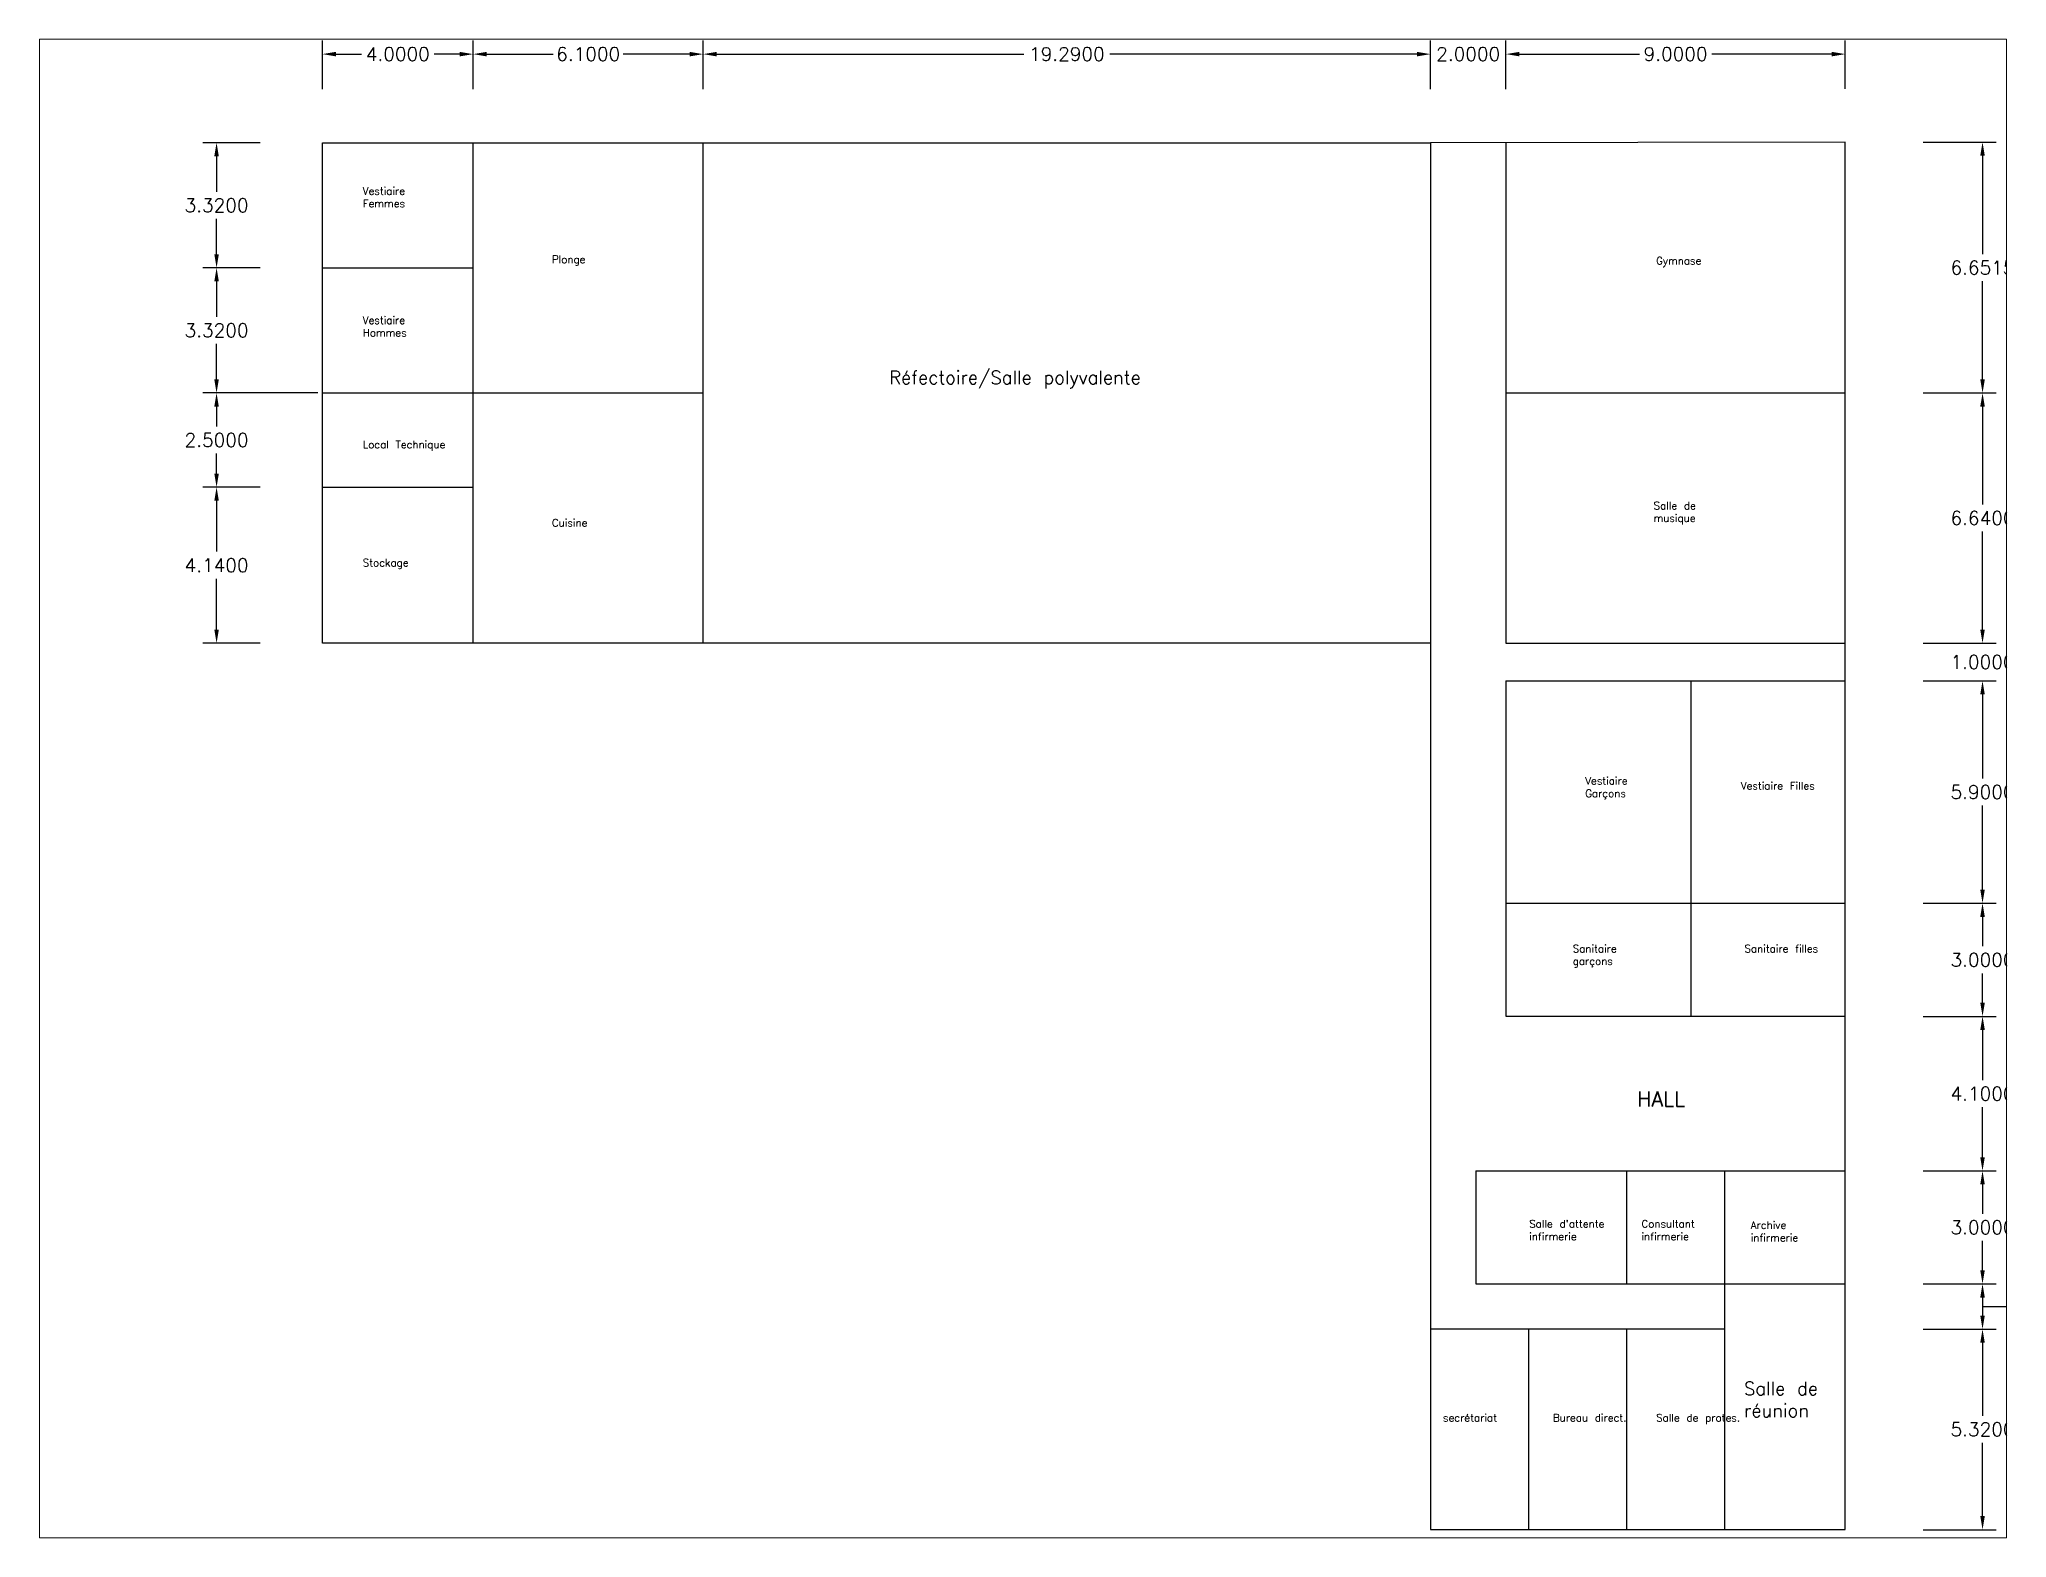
# Paper-space layout 'Présentation1' of a CAD drawing. Header units: inches. Extents: x 1.05 to 9.45, y 0.8 to 7.2.
# The model-space entities are those that its viewports show. They can reach past a viewport. Long polylines and large blocks are cut down to what shows.
import ezdxf

# ---------------------------------------------------------------- set-up
doc = ezdxf.new("R2010")
doc.units = ezdxf.units.IN
doc.header["$MEASUREMENT"] = 0
doc.styles.get("Standard").update_dxf_attribs({"font": 'txt.shx'})
doc.dimstyles.get("Standard").update_dxf_attribs({"dimscale": 2, "dimtxt": 0.18, "dimasz": 0.18, "dimexe": 0.18, "dimexo": 0.0625, "dimgap": 0.09, "dimtad": 0, "dimtih": 1, "dimtoh": 1, "dimdec": 4, "dimzin": 0, "dimdsep": 46, "dimtxsty": 'Standard', "dimcen": 0.09, "dimadec": 0, "dimazin": 0, "dimtfac": 1, "dimtdec": 4, "dimtofl": 0, "dimtmove": 0, "dimatfit": 3, "dimfxl": 1, "dimtolj": 1, "dimtzin": 0, "dimarcsym": 0})

# ---------------------------------------------------------------- blocks, each defined once
blk = doc.blocks.new('*D2')
at = {"color": 0, "lineweight": -2, "transparency": 16777216}
for p, q in [((101.737, 7.528), (101.737, 8.817)), ((102.097, 8.457), (102.777, 8.457)), ((105.377, 8.457), (104.697, 8.457)), ((105.737, 7.528), (105.737, 8.817))]:
    blk.add_line(p, q, dxfattribs=at)
at = {"color": 0, "transparency": 16777216}
for points in [[(102.097, 8.517), (102.097, 8.397), (101.737, 8.457)], [(105.377, 8.517), (105.377, 8.397), (105.737, 8.457)]]:
    blk.add_solid(points, dxfattribs=at)
at = {"layer": 'Defpoints', "color": 0, "transparency": 16777216}
for p in [(105.737, 8.457), (101.737, 7.403), (105.737, 7.403)]:
    blk.add_point(p, dxfattribs=at)
at = {"color": 0, "transparency": 16777216, "insert": (103.737, 8.457), "char_height": 0.36, "attachment_point": 5}
blk.add_mtext('\\A1;4.0000', dxfattribs=at)
blk = doc.blocks.new('*D3')
at = {"color": 0, "lineweight": -2, "transparency": 16777216}
for p, q in [((105.737, 7.528), (105.737, 8.817)), ((106.097, 8.457), (107.857, 8.457)), ((111.477, 8.457), (109.717, 8.457)), ((111.837, 7.528), (111.837, 8.817))]:
    blk.add_line(p, q, dxfattribs=at)
at = {"color": 0, "transparency": 16777216}
for points in [[(106.097, 8.517), (106.097, 8.397), (105.737, 8.457)], [(111.477, 8.517), (111.477, 8.397), (111.837, 8.457)]]:
    blk.add_solid(points, dxfattribs=at)
at = {"layer": 'Defpoints', "color": 0, "transparency": 16777216}
for p in [(111.837, 8.457), (105.737, 7.403), (111.837, 7.403)]:
    blk.add_point(p, dxfattribs=at)
at = {"color": 0, "transparency": 16777216, "insert": (108.787, 8.457), "char_height": 0.36, "attachment_point": 5}
blk.add_mtext('\\A1;6.1000', dxfattribs=at)
blk = doc.blocks.new('*D4')
at = {"color": 0, "lineweight": -2, "transparency": 16777216}
for p, q in [((111.837, 7.528), (111.837, 8.817)), ((112.197, 8.457), (120.342, 8.457)), ((130.767, 8.457), (122.622, 8.457)), ((131.127, 7.528), (131.127, 8.817))]:
    blk.add_line(p, q, dxfattribs=at)
at = {"color": 0, "transparency": 16777216}
for points in [[(112.197, 8.517), (112.197, 8.397), (111.837, 8.457)], [(130.767, 8.517), (130.767, 8.397), (131.127, 8.457)]]:
    blk.add_solid(points, dxfattribs=at)
at = {"layer": 'Defpoints', "color": 0, "transparency": 16777216}
for p in [(131.127, 8.457), (111.837, 7.403), (131.127, 7.403)]:
    blk.add_point(p, dxfattribs=at)
at = {"color": 0, "transparency": 16777216, "insert": (121.482, 8.457), "char_height": 0.36, "attachment_point": 5}
blk.add_mtext('\\A1;19.2900', dxfattribs=at)
blk = doc.blocks.new('*D5')
at = {"color": 0, "lineweight": -2, "transparency": 16777216}
for p, q in [((130.767, 8.457), (130.407, 8.457)), ((131.127, 7.528), (131.127, 8.817)), ((133.127, 7.528), (133.127, 8.817)), ((133.487, 8.457), (133.847, 8.457))]:
    blk.add_line(p, q, dxfattribs=at)
at = {"color": 0, "transparency": 16777216}
for points in [[(130.767, 8.517), (130.767, 8.397), (131.127, 8.457)], [(133.487, 8.517), (133.487, 8.397), (133.127, 8.457)]]:
    blk.add_solid(points, dxfattribs=at)
at = {"layer": 'Defpoints', "color": 0, "transparency": 16777216}
for p in [(133.127, 8.457), (131.127, 7.403), (133.127, 7.403)]:
    blk.add_point(p, dxfattribs=at)
at = {"color": 0, "transparency": 16777216, "insert": (132.127, 8.457), "char_height": 0.36, "attachment_point": 5}
blk.add_mtext('\\A1;2.0000', dxfattribs=at)
blk = doc.blocks.new('*D6')
at = {"color": 0, "lineweight": -2, "transparency": 16777216}
for p, q in [((133.127, 7.528), (133.127, 8.817)), ((133.487, 8.457), (136.667, 8.457)), ((141.767, 8.457), (138.587, 8.457)), ((142.127, 7.534), (142.127, 8.817))]:
    blk.add_line(p, q, dxfattribs=at)
at = {"color": 0, "transparency": 16777216}
for points in [[(133.487, 8.517), (133.487, 8.397), (133.127, 8.457)], [(141.767, 8.517), (141.767, 8.397), (142.127, 8.457)]]:
    blk.add_solid(points, dxfattribs=at)
at = {"layer": 'Defpoints', "color": 0, "transparency": 16777216}
for p in [(142.127, 8.457), (133.127, 7.403), (142.127, 7.409)]:
    blk.add_point(p, dxfattribs=at)
at = {"color": 0, "transparency": 16777216, "insert": (137.627, 8.457), "char_height": 0.36, "attachment_point": 5}
blk.add_mtext('\\A1;9.0000', dxfattribs=at)
blk = doc.blocks.new('*D7')
at = {"color": 0, "lineweight": -2, "transparency": 16777216}
for p, q in [((100.087, 6.107), (98.57, 6.107)), ((98.93, 5.747), (98.93, 4.807)), ((98.93, 3.147), (98.93, 4.087)), ((100.087, 2.787), (98.57, 2.787))]:
    blk.add_line(p, q, dxfattribs=at)
at = {"color": 0, "transparency": 16777216}
for points in [[(98.87, 5.747), (98.99, 5.747), (98.93, 6.107)], [(98.87, 3.147), (98.99, 3.147), (98.93, 2.787)]]:
    blk.add_solid(points, dxfattribs=at)
at = {"layer": 'Defpoints', "color": 0, "transparency": 16777216}
for p in [(100.212, 6.107), (98.93, 2.787), (100.212, 2.787)]:
    blk.add_point(p, dxfattribs=at)
at = {"color": 0, "transparency": 16777216, "insert": (98.93, 4.447), "char_height": 0.36, "attachment_point": 5}
blk.add_mtext('\\A1;3.3200', dxfattribs=at)
blk = doc.blocks.new('*D8')
at = {"color": 0, "lineweight": -2, "transparency": 16777216}
for p, q in [((100.087, 2.787), (98.57, 2.787)), ((98.93, 2.427), (98.93, 1.487)), ((98.93, -0.173), (98.93, 0.767)), ((101.612, -0.533), (98.57, -0.533))]:
    blk.add_line(p, q, dxfattribs=at)
at = {"color": 0, "transparency": 16777216}
for points in [[(98.87, 2.427), (98.99, 2.427), (98.93, 2.787)], [(98.87, -0.173), (98.99, -0.173), (98.93, -0.533)]]:
    blk.add_solid(points, dxfattribs=at)
at = {"layer": 'Defpoints', "color": 0, "transparency": 16777216}
for p in [(100.212, 2.787), (98.93, -0.533), (101.737, -0.533)]:
    blk.add_point(p, dxfattribs=at)
at = {"color": 0, "transparency": 16777216, "insert": (98.93, 1.127), "char_height": 0.36, "attachment_point": 5}
blk.add_mtext('\\A1;3.3200', dxfattribs=at)
blk = doc.blocks.new('*D9')
at = {"color": 0, "lineweight": -2, "transparency": 16777216}
for p, q in [((100.087, -0.533), (98.57, -0.533)), ((98.93, -0.893), (98.93, -1.423)), ((98.93, -2.673), (98.93, -2.143)), ((100.025, -3.033), (98.57, -3.033))]:
    blk.add_line(p, q, dxfattribs=at)
at = {"color": 0, "transparency": 16777216}
for points in [[(98.87, -0.893), (98.99, -0.893), (98.93, -0.533)], [(98.87, -2.673), (98.99, -2.673), (98.93, -3.033)]]:
    blk.add_solid(points, dxfattribs=at)
at = {"layer": 'Defpoints', "color": 0, "transparency": 16777216}
for p in [(100.212, -0.533), (98.93, -3.033), (100.15, -3.033)]:
    blk.add_point(p, dxfattribs=at)
at = {"color": 0, "transparency": 16777216, "insert": (98.93, -1.783), "char_height": 0.36, "attachment_point": 5}
blk.add_mtext('\\A1;2.5000', dxfattribs=at)
blk = doc.blocks.new('*D10')
at = {"color": 0, "lineweight": -2, "transparency": 16777216}
for p, q in [((100.087, -3.033), (98.57, -3.033)), ((98.93, -3.393), (98.93, -4.743)), ((98.93, -6.813), (98.93, -5.463)), ((100.087, -7.173), (98.57, -7.173))]:
    blk.add_line(p, q, dxfattribs=at)
at = {"color": 0, "transparency": 16777216}
for points in [[(98.87, -3.393), (98.99, -3.393), (98.93, -3.033)], [(98.87, -6.813), (98.99, -6.813), (98.93, -7.173)]]:
    blk.add_solid(points, dxfattribs=at)
at = {"layer": 'Defpoints', "color": 0, "transparency": 16777216}
for p in [(100.212, -3.033), (98.93, -7.173), (100.212, -7.173)]:
    blk.add_point(p, dxfattribs=at)
at = {"color": 0, "transparency": 16777216, "insert": (98.93, -5.103), "char_height": 0.36, "attachment_point": 5}
blk.add_mtext('\\A1;4.1400', dxfattribs=at)
blk = doc.blocks.new('*D11')
at = {"color": 0, "lineweight": -2, "transparency": 16777216}
for p, q in [((144.194, 6.119), (146.128, 6.119)), ((145.768, 5.759), (145.768, 3.153)), ((145.768, -0.173), (145.768, 2.433)), ((144.194, -0.533), (146.128, -0.533))]:
    blk.add_line(p, q, dxfattribs=at)
at = {"color": 0, "transparency": 16777216}
for points in [[(145.708, 5.759), (145.828, 5.759), (145.768, 6.119)], [(145.708, -0.173), (145.828, -0.173), (145.768, -0.533)]]:
    blk.add_solid(points, dxfattribs=at)
at = {"layer": 'Defpoints', "color": 0, "transparency": 16777216}
for p in [(144.069, 6.119), (144.069, -0.533), (145.768, -0.533)]:
    blk.add_point(p, dxfattribs=at)
at = {"color": 0, "transparency": 16777216, "insert": (145.768, 2.793), "char_height": 0.36, "attachment_point": 5}
blk.add_mtext('\\A1;6.6515', dxfattribs=at)
blk = doc.blocks.new('*D12')
at = {"color": 0, "lineweight": -2, "transparency": 16777216}
for p, q in [((144.194, -0.533), (146.128, -0.533)), ((145.768, -0.893), (145.768, -3.493)), ((145.768, -6.813), (145.768, -4.213)), ((144.194, -7.173), (146.128, -7.173))]:
    blk.add_line(p, q, dxfattribs=at)
at = {"color": 0, "transparency": 16777216}
for points in [[(145.708, -0.893), (145.828, -0.893), (145.768, -0.533)], [(145.708, -6.813), (145.828, -6.813), (145.768, -7.173)]]:
    blk.add_solid(points, dxfattribs=at)
at = {"layer": 'Defpoints', "color": 0, "transparency": 16777216}
for p in [(144.069, -0.533), (144.069, -7.173), (145.768, -7.173)]:
    blk.add_point(p, dxfattribs=at)
at = {"color": 0, "transparency": 16777216, "insert": (145.768, -3.853), "char_height": 0.36, "attachment_point": 5}
blk.add_mtext('\\A1;6.6400', dxfattribs=at)
blk = doc.blocks.new('*D13')
at = {"color": 0, "lineweight": -2, "transparency": 16777216}
for p, q in [((145.768, -6.813), (145.768, -6.453)), ((144.194, -7.173), (146.128, -7.173)), ((144.194, -8.173), (146.128, -8.173)), ((145.768, -8.533), (145.768, -8.893))]:
    blk.add_line(p, q, dxfattribs=at)
at = {"color": 0, "transparency": 16777216}
for points in [[(145.708, -6.813), (145.828, -6.813), (145.768, -7.173)], [(145.708, -8.533), (145.828, -8.533), (145.768, -8.173)]]:
    blk.add_solid(points, dxfattribs=at)
at = {"layer": 'Defpoints', "color": 0, "transparency": 16777216}
for p in [(144.069, -7.173), (144.069, -8.173), (145.768, -8.173)]:
    blk.add_point(p, dxfattribs=at)
at = {"color": 0, "transparency": 16777216, "insert": (145.768, -7.673), "char_height": 0.36, "attachment_point": 5}
blk.add_mtext('\\A1;1.0000', dxfattribs=at)
blk = doc.blocks.new('*D14')
at = {"color": 0, "lineweight": -2, "transparency": 16777216}
for p, q in [((144.194, -8.173), (146.128, -8.173)), ((145.768, -8.533), (145.768, -10.763)), ((145.768, -13.713), (145.768, -11.483)), ((144.194, -14.073), (146.128, -14.073))]:
    blk.add_line(p, q, dxfattribs=at)
at = {"color": 0, "transparency": 16777216}
for points in [[(145.708, -8.533), (145.828, -8.533), (145.768, -8.173)], [(145.708, -13.713), (145.828, -13.713), (145.768, -14.073)]]:
    blk.add_solid(points, dxfattribs=at)
at = {"layer": 'Defpoints', "color": 0, "transparency": 16777216}
for p in [(144.069, -8.173), (144.069, -14.073), (145.768, -14.073)]:
    blk.add_point(p, dxfattribs=at)
at = {"color": 0, "transparency": 16777216, "insert": (145.768, -11.123), "char_height": 0.36, "attachment_point": 5}
blk.add_mtext('\\A1;5.9000', dxfattribs=at)
blk = doc.blocks.new('*D15')
at = {"color": 0, "lineweight": -2, "transparency": 16777216}
for p, q in [((144.194, -14.073), (146.128, -14.073)), ((145.768, -14.433), (145.768, -15.213)), ((145.768, -16.713), (145.768, -15.933)), ((144.194, -17.073), (146.128, -17.073))]:
    blk.add_line(p, q, dxfattribs=at)
at = {"color": 0, "transparency": 16777216}
for points in [[(145.708, -14.433), (145.828, -14.433), (145.768, -14.073)], [(145.708, -16.713), (145.828, -16.713), (145.768, -17.073)]]:
    blk.add_solid(points, dxfattribs=at)
at = {"layer": 'Defpoints', "color": 0, "transparency": 16777216}
for p in [(144.069, -14.073), (144.069, -17.073), (145.768, -17.073)]:
    blk.add_point(p, dxfattribs=at)
at = {"color": 0, "transparency": 16777216, "insert": (145.768, -15.573), "char_height": 0.36, "attachment_point": 5}
blk.add_mtext('\\A1;3.0000', dxfattribs=at)
blk = doc.blocks.new('*D16')
at = {"color": 0, "lineweight": -2, "transparency": 16777216}
for p, q in [((144.194, -17.073), (146.128, -17.073)), ((145.768, -17.433), (145.768, -18.763)), ((145.768, -20.813), (145.768, -19.483)), ((144.194, -21.173), (146.128, -21.173))]:
    blk.add_line(p, q, dxfattribs=at)
at = {"color": 0, "transparency": 16777216}
for points in [[(145.708, -17.433), (145.828, -17.433), (145.768, -17.073)], [(145.708, -20.813), (145.828, -20.813), (145.768, -21.173)]]:
    blk.add_solid(points, dxfattribs=at)
at = {"layer": 'Defpoints', "color": 0, "transparency": 16777216}
for p in [(144.069, -17.073), (144.069, -21.173), (145.768, -21.173)]:
    blk.add_point(p, dxfattribs=at)
at = {"color": 0, "transparency": 16777216, "insert": (145.768, -19.123), "char_height": 0.36, "attachment_point": 5}
blk.add_mtext('\\A1;4.1000', dxfattribs=at)
blk = doc.blocks.new('*D17')
at = {"color": 0, "lineweight": -2, "transparency": 16777216}
for p, q in [((144.194, -21.173), (146.128, -21.173)), ((145.768, -21.533), (145.768, -22.313)), ((145.768, -23.813), (145.768, -23.033)), ((144.194, -24.173), (146.128, -24.173))]:
    blk.add_line(p, q, dxfattribs=at)
at = {"color": 0, "transparency": 16777216}
for points in [[(145.708, -21.533), (145.828, -21.533), (145.768, -21.173)], [(145.708, -23.813), (145.828, -23.813), (145.768, -24.173)]]:
    blk.add_solid(points, dxfattribs=at)
at = {"layer": 'Defpoints', "color": 0, "transparency": 16777216}
for p in [(144.069, -21.173), (144.069, -24.173), (145.768, -24.173)]:
    blk.add_point(p, dxfattribs=at)
at = {"color": 0, "transparency": 16777216, "insert": (145.768, -22.673), "char_height": 0.36, "attachment_point": 5}
blk.add_mtext('\\A1;3.0000', dxfattribs=at)
blk = doc.blocks.new('*D18')
at = {"color": 0, "lineweight": -2, "transparency": 16777216}
for p, q in [((144.194, -24.173), (146.128, -24.173)), ((145.768, -24.533), (145.768, -25.013)), ((145.768, -24.773), (146.938, -24.773)), ((146.938, -24.773), (147.298, -24.773)), ((144.194, -25.373), (146.128, -25.373))]:
    blk.add_line(p, q, dxfattribs=at)
at = {"color": 0, "transparency": 16777216}
for points in [[(145.708, -24.533), (145.828, -24.533), (145.768, -24.173)], [(145.708, -25.013), (145.828, -25.013), (145.768, -25.373)]]:
    blk.add_solid(points, dxfattribs=at)
at = {"layer": 'Defpoints', "color": 0, "transparency": 16777216}
for p in [(144.069, -24.173), (144.069, -25.373), (145.768, -25.373)]:
    blk.add_point(p, dxfattribs=at)
at = {"color": 0, "transparency": 16777216, "insert": (148.228, -24.773), "char_height": 0.36, "attachment_point": 5}
blk.add_mtext('\\A1;1.2000', dxfattribs=at)
blk = doc.blocks.new('*D19')
at = {"color": 0, "lineweight": -2, "transparency": 16777216}
for p, q in [((144.194, -25.373), (146.128, -25.373)), ((145.768, -25.733), (145.768, -27.673)), ((145.768, -30.333), (145.768, -28.393)), ((144.194, -30.693), (146.128, -30.693))]:
    blk.add_line(p, q, dxfattribs=at)
at = {"color": 0, "transparency": 16777216}
for points in [[(145.708, -25.733), (145.828, -25.733), (145.768, -25.373)], [(145.708, -30.333), (145.828, -30.333), (145.768, -30.693)]]:
    blk.add_solid(points, dxfattribs=at)
at = {"layer": 'Defpoints', "color": 0, "transparency": 16777216}
for p in [(144.069, -25.373), (144.069, -30.693), (145.768, -30.693)]:
    blk.add_point(p, dxfattribs=at)
at = {"color": 0, "transparency": 16777216, "insert": (145.768, -28.033), "char_height": 0.36, "attachment_point": 5}
blk.add_mtext('\\A1;5.3200', dxfattribs=at)

msp = doc.modelspace()

# ---------------------------------------------------------------- linework, layer by layer
for p, q in [((105.73701, -7.17254), (105.73701, 6.10746)), ((111.83701, -7.17254), (111.83701, 6.10746)), ((133.12701, 6.10746), (133.12701, -7.17254)), ((101.73701, 2.78746), (105.73701, 2.78746)), ((101.73701, -0.53254), (105.73701, -0.53254)), ((105.73701, -0.53254), (111.83701, -0.53254)), ((133.12701, -0.53254), (142.12701, -0.53254)), ((101.73701, -3.03254), (105.73701, -3.03254)), ((133.12701, -7.17254), (142.12701, -7.17254)), ((133.12701, -8.17254), (142.12701, -8.17254)), ((133.12701, -8.17254), (133.12701, -17.07254)), ((138.02701, -8.17254), (138.02701, -17.07254)), ((133.12701, -14.07254), (142.12701, -14.07254)), ((133.12701, -17.07254), (142.12701, -17.07254)), ((132.32701, -21.17254), (142.12701, -21.17254)), ((132.32701, -21.17254), (132.32701, -24.17254)), ((136.32701, -21.17254), (136.32701, -24.17254)), ((138.92701, -21.17254), (138.92701, -24.17254)), ((132.32701, -24.17254), (142.12701, -24.17254)), ((138.92701, -24.17254), (138.92701, -30.69254)), ((138.92701, -25.37254), (131.12701, -25.37254)), ((133.72701, -25.37254), (133.72701, -30.69254)), ((136.32701, -25.37254), (136.32701, -30.69254))]:
    msp.add_line(p, q)
for points in [[(101.73701, -3.03254), (101.73701, -0.53254), (101.73701, 2.78746), (101.73701, 6.10746), (131.12701, 6.10746), (131.12701, -7.17254), (101.73701, -7.17254)], [(131.12701, -7.17254), (131.12701, -30.69254), (142.12701, -30.69254), (142.12701, 6.119), (131.12701, 6.10746)], [(101.73701, -7.17254), (101.73701, -3.03254)]]:
    msp.add_lwpolyline(points)

# ---------------------------------------------------------------- texts
at = {"attachment_point": 1}
for s, width, insert, char_height in [('Vestiaire Femmes', 2.2115952, (102.80617, 4.92641), 0.2), ('Plonge', 2.2115952, (107.82352, 3.11237), 0.2), ('Gymnase', 2.2115952, (137.1099, 3.0755), 0.2), ('Vestiaire Hommes', 2.2115952, (102.80617, 1.49622), 0.2), ('Réfectoire/Salle polyvalente ', 9.3710168, (116.76954, 0.05193), 0.35), ('Local Technique', 2.2115952, (102.80617, -1.80203), 0.2), ('Salle de musique', 2.2115952, (137.04388, -3.42206), 0.2), ('Cuisine', 2.2115952, (107.82352, -3.87993), 0.2), ('Stockage', 2.2115952, (102.80617, -4.93537), 0.2), ('Vestiaire Garçons', 2.2115952, (135.22948, -10.72399), 0.2), ('Vestiaire Filles', 2.2115952, (139.35559, -10.85592), 0.2), ('Sanitaire garçons ', 2.2115952, (134.89939, -15.17663), 0.2), ('Sanitaire filles', 2.2115952, (139.45462, -15.17663), 0.2), ('HALL', 4.5268315, (136.61304, -19.06333), 0.4), ("Salle d'attente infirmerie ", 2.2115952, (133.74481, -22.47969), 0.2), ('Consultant infirmerie', 2.2115952, (136.72159, -22.47969), 0.2), ('Archive infirmerie', 2.2115952, (139.62039, -22.51268), 0.2), ('Salle de réunion ', 2.2115952, (139.44065, -26.77364), 0.35), ('secrétariat ', 2.2115952, (131.45843, -27.62497), 0.2), ('Bureau direct.', 2.2115952, (134.37197, -27.62497), 0.2), ('Salle de protes.', 2.2115952, (137.11171, -27.62497), 0.2)]:
    msp.add_mtext_dynamic_manual_height_columns(s, width=width, gutter_width=1, heights=[0], dxfattribs=dict(at, insert=insert, char_height=char_height))

# ---------------------------------------------------------------- dimensions: what is measured, and where the dimension line sits
dim = msp.add_linear_dim(base=(105.73701, 8.4569), p1=(101.73701, 7.40343), p2=(105.73701, 7.40343), dimstyle='Standard')
dim.commit()
dim.dimension.update_dxf_attribs({"geometry": '*D2', "text_midpoint": (103.73701, 8.4569)})
for base, p1, p2, picture, middle in [((111.83701, 8.4569), (105.73701, 7.40343), (111.83701, 7.40343), '*D3', (108.78701, 8.4569)), ((131.12701, 8.4569), (111.83701, 7.40343), (131.12701, 7.40343), '*D4', (121.48201, 8.4569)), ((133.12701, 8.4569), (131.12701, 7.40343), (133.12701, 7.40343), '*D5', (132.12701, 8.4569)), ((142.12701, 8.4569), (133.12701, 7.40343), (142.12701, 7.4092), '*D6', (137.62701, 8.4569))]:
    dim = msp.add_linear_dim(base=base, p1=p1, p2=p2, dimstyle='Standard', override={"dimtmove": 1})
    dim.commit()
    dim.dimension.update_dxf_attribs({"geometry": picture, "text_midpoint": middle})
for base, p1, p2, picture, middle in [((98.9304, 2.78746), (100.21246, 6.10746), (100.21246, 2.78746), '*D7', (98.9304, 4.44746)), ((145.76774, -0.53254), (144.06862, 6.119), (144.06862, -0.53254), '*D11', (145.76774, 2.79323))]:
    dim = msp.add_linear_dim(base=base, p1=p1, p2=p2, angle=90, dimstyle='Standard')
    dim.commit()
    dim.dimension.update_dxf_attribs({"geometry": picture, "text_midpoint": middle})
for base, p1, p2, picture, middle in [((98.9304, -0.53254), (100.21246, 2.78746), (101.73701, -0.53254), '*D8', (98.9304, 1.12746)), ((98.9304, -3.03254), (100.21246, -0.53254), (100.1498, -3.03254), '*D9', (98.9304, -1.78254)), ((145.76774, -7.17254), (144.06862, -0.53254), (144.06862, -7.17254), '*D12', (145.76774, -3.85254)), ((98.9304, -7.17254), (100.21246, -3.03254), (100.21246, -7.17254), '*D10', (98.9304, -5.10254)), ((145.76774, -8.17254), (144.06862, -7.17254), (144.06862, -8.17254), '*D13', (145.76774, -7.67254)), ((145.76774, -14.07254), (144.06862, -8.17254), (144.06862, -14.07254), '*D14', (145.76774, -11.12254)), ((145.76774, -17.07254), (144.06862, -14.07254), (144.06862, -17.07254), '*D15', (145.76774, -15.57254)), ((145.76774, -21.17254), (144.06862, -17.07254), (144.06862, -21.17254), '*D16', (145.76774, -19.12254)), ((145.76774, -24.17254), (144.06862, -21.17254), (144.06862, -24.17254), '*D17', (145.76774, -22.67254)), ((145.76774, -25.37254), (144.06862, -24.17254), (144.06862, -25.37254), '*D18', (147.47774, -24.77254)), ((145.76774, -30.69254), (144.06862, -25.37254), (144.06862, -30.69254), '*D19', (145.76774, -28.03254))]:
    dim = msp.add_linear_dim(base=base, p1=p1, p2=p2, angle=90, dimstyle='Standard', override={"dimtmove": 1})
    dim.commit()
    dim.dimension.update_dxf_attribs({"geometry": picture, "text_midpoint": middle})

psp = doc.layouts.new('Présentation1')

# ---------------------------------------------------------------- viewports
at = {"layer": '0', "view_target_point": (121.93201, -12.28677)}
psp.add_viewport(center=(5.25, 4), size=(8.4, 6.4), view_center_point=(-1.61331, 1.25895), view_height=39.7546161, dxfattribs=at)

doc.saveas('drawing.dxf')
